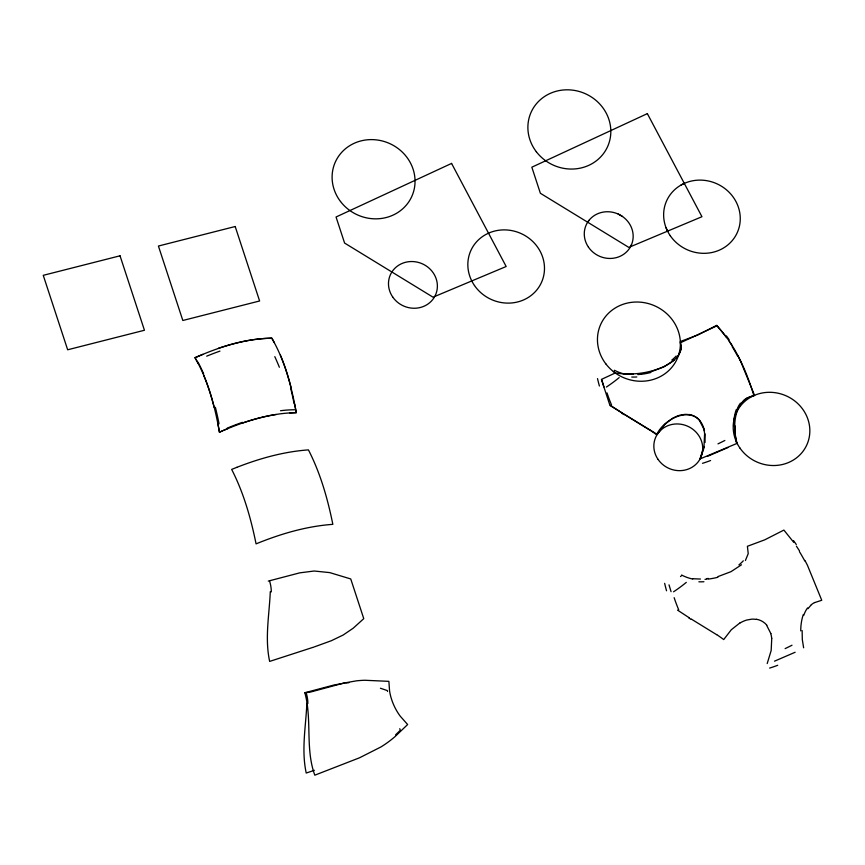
<?xml version="1.0" encoding="UTF-8"?>
<svg xmlns="http://www.w3.org/2000/svg" width="865" height="865" viewBox="0 0 865 865"><rect width="100%" height="100%" fill="white"/><g stroke="black" fill="none" stroke-linecap="round" stroke-linejoin="round"><path stroke-width="1.3" d="M735.001 425.796L735.174 434.803L736.493 443.031M802.136 630.563L802.309 639.559L803.628 647.798M705.051 442.491L705.04 433.971M704.402 446.827L700.109 458.893L737.131 443.356C732.136 426.748 733.585 399.327 754.615 395.51L740.332 360.586M700.066 458.796L704.034 445.745L704.618 433.516A35.368 29.918 28.5 0 0 703.678 428.867M767.201 663.552L771.169 650.502L771.753 638.273M630.542 246.687L631.537 244.6M656.578 434.803C665.207 416 698.379 402.917 704.51 430.986M678.279 355.753L681.09 348.887L680.268 341.534L697.612 335.069L716.761 325.327L726.6 337.577M745.414 560.509L748.225 553.643L747.403 546.291L764.746 539.836L783.895 530.083L793.735 542.344M740.818 403.944L743.565 400.711M807.953 608.701L810.7 605.478M587.659 222.208L589 220.326M395.651 734.763L400.333 730.276L399.749 728.708M674.354 360.035L663.833 366.922L650.869 371.82M741.489 564.791L730.968 571.679L718.004 576.577M613.382 371.766L614.128 371.182M680.517 576.523L681.263 575.939M672.483 418.379L664.926 424.293L657.238 434.414L609.955 405.469L601.413 379.411L615.274 372.977C631.428 375.421 648.393 373.475 663.347 366.803C672.343 362.781 684.215 354.088 680.398 342.778L716.934 325.835C735.315 345.211 746.181 370.35 753.869 395.597L747.436 397.857M739.726 623.07L731.303 629.752L723.713 639.559A92.36 38.839 30.2 0 0 716.717 634.596M814.571 602.613L821.75 600.278L807.467 565.342A46.926 14.802 66.6 0 0 804.872 560.412M680.96 185.088L684.302 183.391M728.006 447.508L707.375 456.406M795.14 652.264L774.51 661.174M222.683 430.748L219.429 432.219L218.823 428.651M223.343 430.467L227.992 428.499M202.918 354.347L194.982 357.667L198.02 363.095M314.222 646.944L331.327 640.727L343.156 635.029L353.201 628.217L363.765 618.648L350.747 578.955L329.781 572.619L314.179 571.019L299.787 572.846L268.269 581.096M313.389 647.225L269.653 661.411C264.647 638.284 269.318 614.853 270.291 591.649M314.363 770.315L306.221 773.04C301.215 749.912 305.886 726.481 306.859 703.267M304.837 692.724A64.702 60.409 24.2 0 0 310.221 692.13L343.913 683.047L356.456 680.841A103.108 96.253 24.2 0 1 364.846 680.268L388.882 681.35L389.553 690.757A56.16 52.43 24.2 0 0 391.121 697.882L392.137 700.996A62.648 58.485 24.2 0 0 395.208 708.057L395.9 709.376A56.29 52.549 24.2 0 0 400.192 716.112L407.631 724.535L395.046 736.602A124.571 116.299 24.2 0 1 388.136 742.105A118.537 110.666 24.2 0 1 380.87 746.992L359.526 757.794L314.806 775.181C305.075 748.593 312.254 719.529 304.837 692.724L333.879 685.037L344.821 683.047M641.268 373.68L639.722 373.864M708.403 578.447L706.856 578.62M346.011 682.918L348.973 682.701M289.775 412.897L296.306 412.67C291.581 386.936 285.05 361.008 271.815 338.204L266.485 338.399A78.477 21.582 -18.2 0 0 252.039 339.848A60.615 16.673 -18.2 0 0 218.272 348.346M633.321 374.286L625.6 373.972M700.455 579.042L692.735 578.728M689.254 414.649L686.205 414.367A20.933 17.678 31.3 0 0 684.399 414.443L679.566 415.276A36.233 30.816 32.4 0 0 672.656 418.39M756.388 619.405L753.339 619.124A20.933 17.678 31.3 0 0 751.534 619.199L746.7 620.043A36.233 30.816 32.4 0 0 739.791 623.146M380.405 688.237L387.315 690.573L387.542 691.481M618.205 214.066L622.508 216.499M627.093 416.119L649.496 429.916M626.368 415.676L624.195 414.335M691.33 619.091L716.631 634.672M622.032 412.973L610.398 405.35M689.167 617.74L677.533 610.117M699.493 420.52L703.742 428.856M766.628 625.276L770.877 633.613M729.26 341.383L732.341 346.076M796.395 546.139L799.465 550.832M274.281 342.627L271.848 338.139C245.141 338.734 219.245 346.919 195.036 357.732C208.227 380.535 214.888 406.431 219.451 432.186C243.649 421.417 269.534 413.113 296.23 412.659L294.641 404.139M666.028 227.69L667.553 231.15M669.013 584.859L671.067 591.671M601.878 380.092L603.932 386.904M217.742 422.942L217.883 423.655M218.023 424.369L218.694 427.937M649.583 429.829A92.36 38.839 30.2 0 1 656.676 434.738M623.935 414.595A117.056 32.838 30.8 0 1 621.751 413.232M611.577 405.047A54.084 18.295 65.9 0 1 607.014 392.915M710.565 460.537A78.542 47.521 -10.2 0 1 702.488 463.316M689.264 414.486A14.694 12.315 28.4 0 1 699.677 420.412M724.859 440.469A100.956 25.366 -21.6 0 1 717.982 443.864M743.5 400.582A37.141 24.144 80.3 0 1 747.414 397.781M736.666 410.518A25.388 15.202 88.5 0 1 740.451 403.155M733.617 426.131A26.339 13.224 -85.9 0 1 736.191 409.74M726.405 335.912A74.844 19.506 65.6 0 1 729.152 339.75M732.277 346.854A49.305 13.245 65.7 0 1 737.564 356.066M737.737 355.645A46.926 14.802 66.6 0 1 740.256 360.651M625.546 374.286A66.551 52.668 -85.5 0 1 614.453 370.263M636.802 376.978A65.578 39.336 -30 0 1 631.753 377.043M639.408 374.437A62.496 31.389 -23.8 0 1 637.851 374.577M650.75 372.501A40.806 19.171 -22.2 0 1 640.889 374.329M676.16 356.045A40.093 13.408 -19.7 0 1 671.781 360.1M619.167 377.627A111.109 79.31 -33.9 0 1 606.419 387.044M599.402 386.017A59.134 12.034 68.9 0 1 597.51 378.6M691.07 619.351A117.056 32.838 30.8 0 1 688.886 617.988M678.711 609.803A54.084 18.295 65.9 0 1 674.149 597.672M777.7 665.293A78.542 47.521 -10.2 0 1 769.623 668.072M770.812 633.623A35.368 29.918 28.5 0 1 771.688 638.273M756.399 619.243A14.694 12.315 28.4 0 1 766.812 625.168M791.994 645.225A100.956 25.366 -21.6 0 1 785.117 648.62M810.635 605.338A37.141 24.144 80.3 0 1 814.549 602.537M803.801 615.274A25.388 15.202 88.5 0 1 807.586 607.911M800.752 630.888A26.339 13.224 -85.9 0 1 803.326 614.496M793.54 540.668A74.844 19.506 65.6 0 1 796.287 544.507M799.411 551.611A49.305 13.245 65.7 0 1 804.699 560.823M692.681 579.042A66.551 52.668 -85.5 0 1 681.588 575.02M703.937 581.734A65.578 39.336 -30 0 1 698.888 581.799M706.543 579.193A62.496 31.389 -23.8 0 1 704.986 579.334M717.885 577.258A40.806 19.171 -22.2 0 1 708.024 579.085M743.295 560.801A40.093 13.408 -19.7 0 1 738.915 564.856M686.302 582.383A111.109 79.31 -33.9 0 1 673.554 591.801M666.537 590.773A59.134 12.034 68.9 0 1 664.644 583.356M306.124 692.627A38.168 29.486 45.7 0 1 307.864 703.526M269.566 581.01A38.168 29.486 45.7 0 1 271.296 591.909M274.8 356.639A78.477 14.381 72.5 0 1 279.373 367.268M280.379 355.061A60.615 14.197 75.8 0 1 291.17 387.909M290.618 387.996A76.596 17.981 75.7 0 1 294.122 403.814M206.692 356.164A76.596 18.533 -18.8 0 1 219.948 351.104M215.374 407.307A75.569 17.797 75.6 0 1 219.04 423.785M203.567 374.999A60.615 13.948 75.7 0 1 214.174 407.48M197.988 362.154A76.661 17.635 75.6 0 1 203.653 373.896M280.53 410.724A76.661 22.641 -19.6 0 1 294.532 409.783M242.773 422.985A60.615 16.424 -18.1 0 1 276.227 414.497M227.203 428.143A75.569 20.436 -18.2 0 1 242.384 422.347M451.573 163.42L336.053 216.996L344.594 243.054L433.051 297.192L506.166 266.507L451.573 163.42M647.355 113.629L531.834 167.204L540.376 193.273L628.833 247.412L701.948 216.715L647.355 113.629M236.837 467.338L231.658 469.414C243.649 492.758 250.872 518.232 256.062 543.869C280.574 533.867 306.34 526.244 332.841 524.341C327.651 498.716 320.428 473.231 308.427 449.887C283.796 451.649 259.77 458.385 236.837 467.338M120.03 255.802L43.25 275.329L67.665 349.784L144.444 330.257L120.03 255.802M235.194 226.511L158.414 246.038L182.829 320.493L259.608 300.977L235.194 226.511M340.518 201.502A41.931 39.141 24.2 0 0 411.794 196.463A41.931 39.141 24.2 0 0 368.414 139.708A41.931 39.141 24.2 0 0 340.518 201.502M474.485 285.526A38.741 36.168 24.2 0 0 540.679 284.088A38.741 36.168 24.2 0 0 503.333 229.895A38.741 36.168 24.2 0 0 474.485 285.526M392.656 296.933A24.717 23.074 24.2 0 0 434.911 296.198A24.717 23.074 24.2 0 0 411.232 261.533A24.717 23.074 24.2 0 0 392.656 296.933M536.3 151.71A41.931 39.141 24.2 0 0 607.576 146.682A41.931 39.141 24.2 0 0 564.196 89.917A41.931 39.141 24.2 0 0 536.3 151.71M670.267 235.734A38.741 36.168 24.2 0 0 736.461 234.296A38.741 36.168 24.2 0 0 699.115 180.115A38.741 36.168 24.2 0 0 670.267 235.734M588.449 247.141A24.717 23.074 24.2 0 0 630.693 246.406A24.717 23.074 24.2 0 0 607.014 211.741A24.717 23.074 24.2 0 0 588.449 247.141M658.016 459.347A24.717 23.074 24.2 0 0 700.261 458.612A24.717 23.074 24.2 0 0 676.592 423.947A24.717 23.074 24.2 0 0 658.016 459.347M739.845 447.94A38.741 36.168 24.2 0 0 806.039 446.502A38.741 36.168 24.2 0 0 768.693 392.31A38.741 36.168 24.2 0 0 739.845 447.94M605.868 363.916A41.931 39.141 24.2 0 0 677.144 358.878A41.931 39.141 24.2 0 0 633.775 302.123A41.931 39.141 24.2 0 0 605.868 363.916"/></g></svg>
